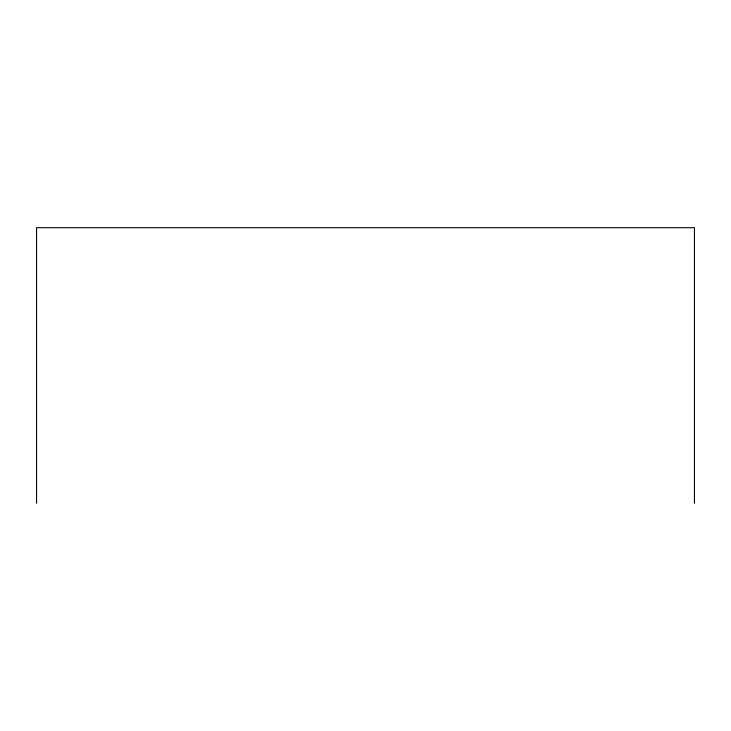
<?xml version="1.0" encoding="UTF-8"?>
<svg xmlns="http://www.w3.org/2000/svg" width="731" height="731" viewBox="0 0 731 731"><rect width="100%" height="100%" fill="white"/><g stroke="black" fill="none" stroke-linecap="round" stroke-linejoin="round"><path stroke-width="1.1" d="M694.45 503.303L694.45 227.697L36.55 227.697L36.55 503.303"/></g></svg>
